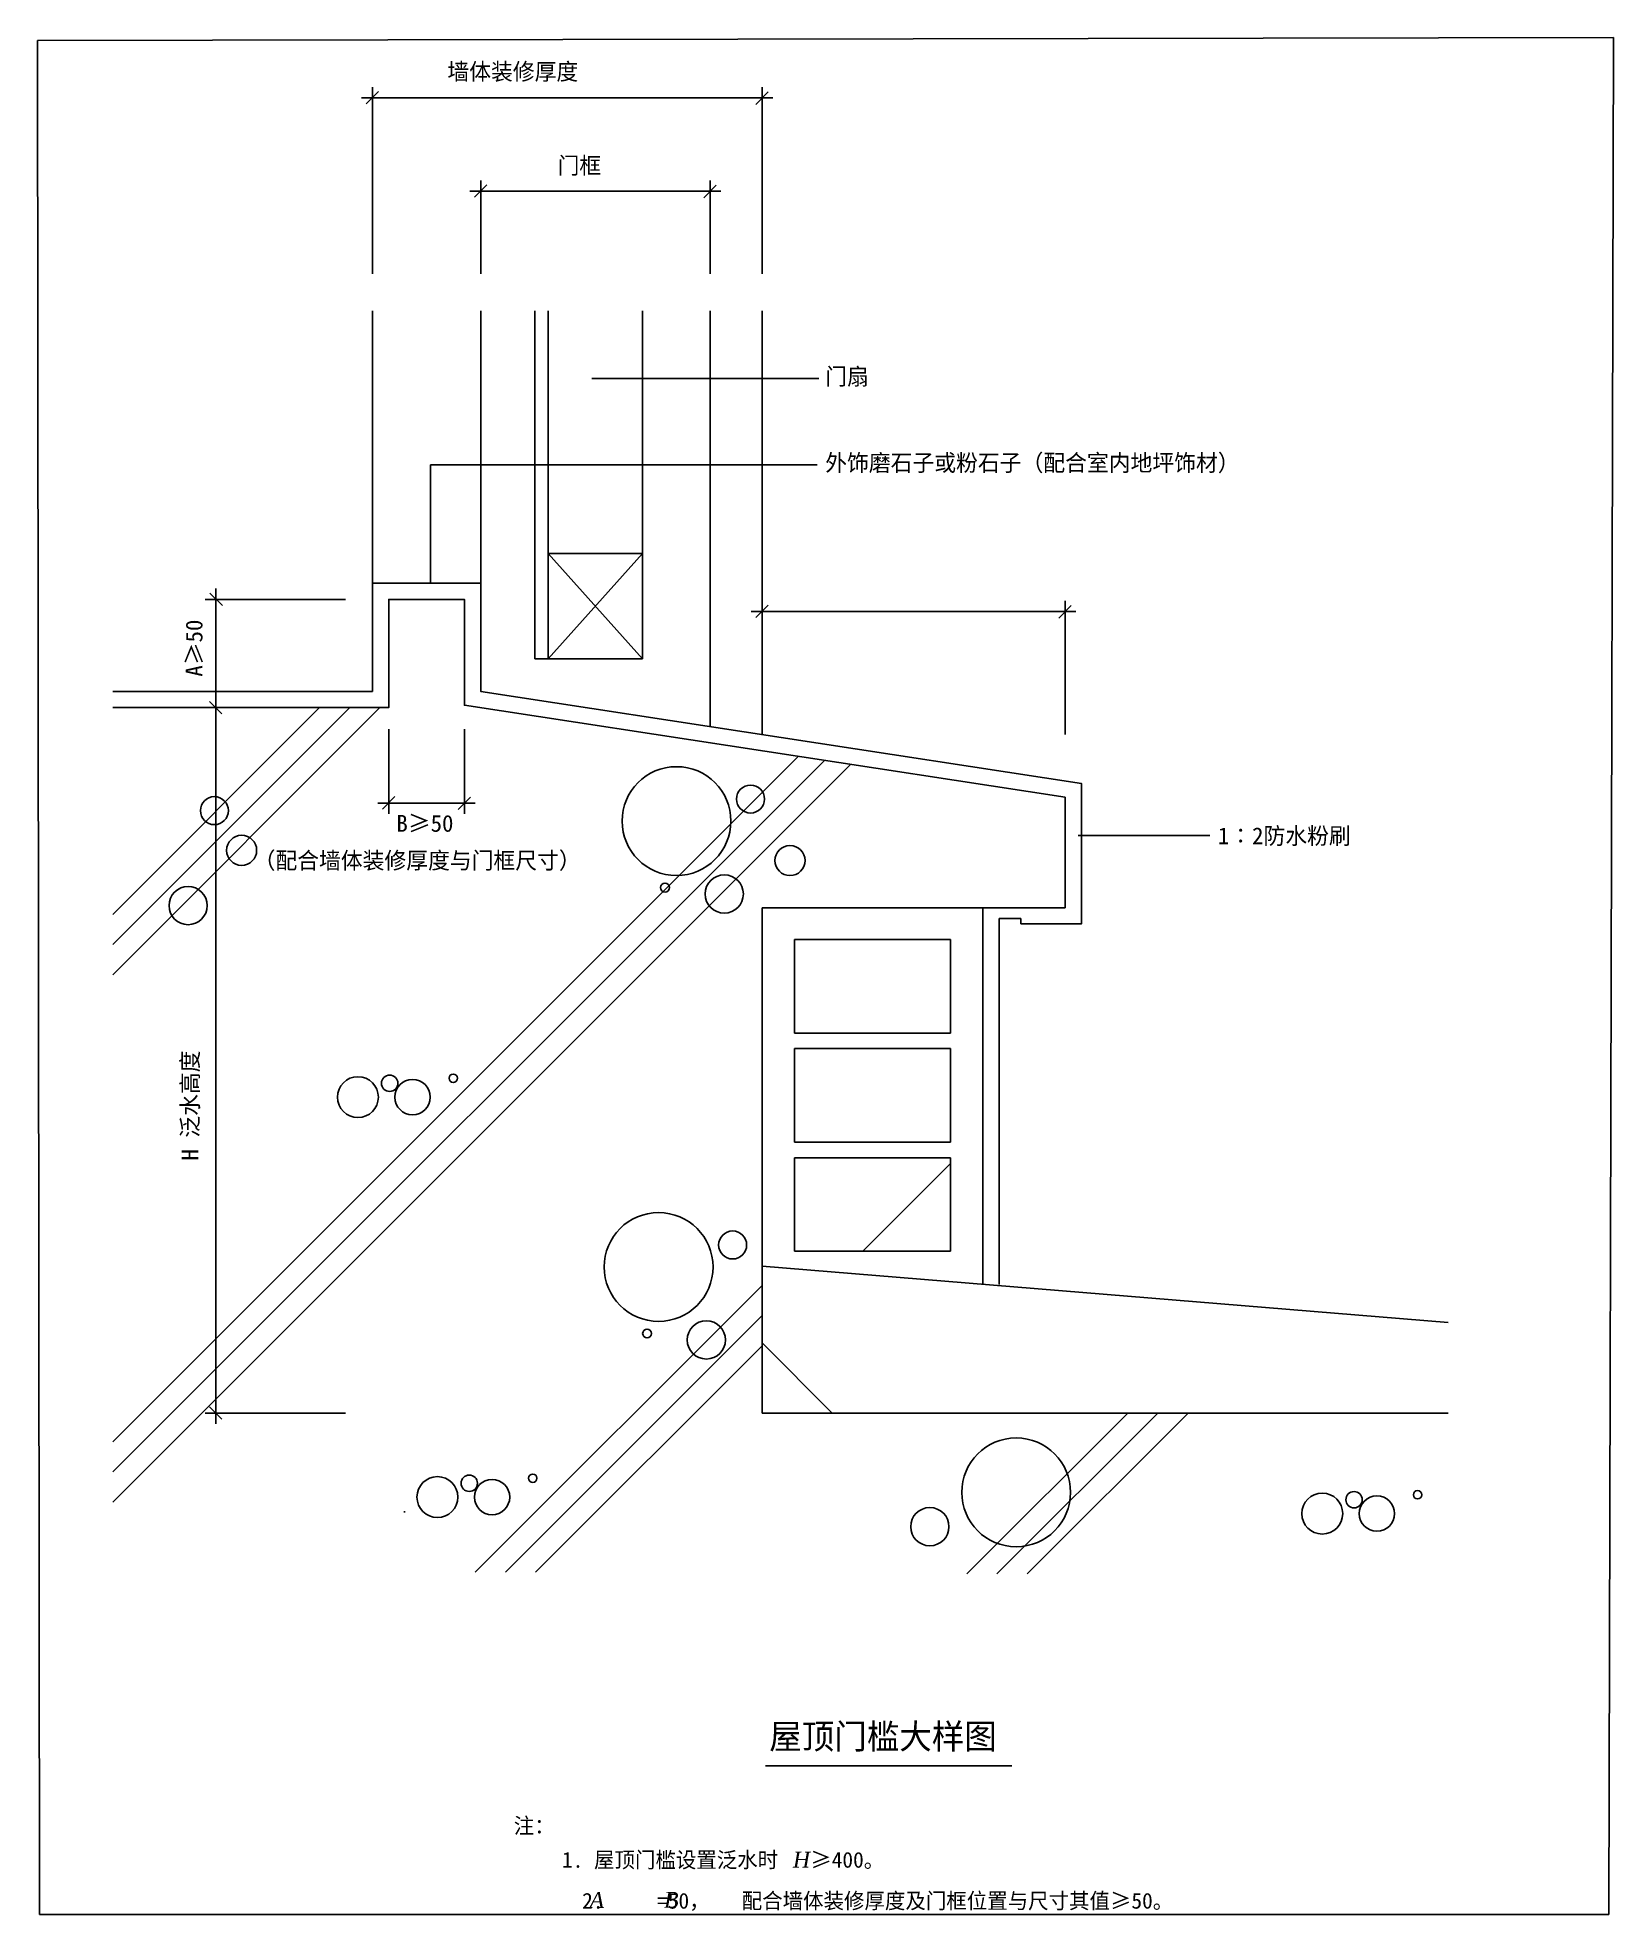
# Model space of a CAD drawing. Header units: metres. Extents: x 1195 to 2651, y 805 to 2540.
import ezdxf

# ---------------------------------------------------------------- set-up
doc = ezdxf.new("R2010")
doc.units = ezdxf.units.M
for name, color, linetype in [('C4', 4, 'Continuous'), ('DIM', 4, 'Continuous'), ('DOOR', 3, 'Continuous'), ('EX', 2, 'Continuous'), ('HAT', 5, 'Continuous'), ('HATCH', 6, 'Continuous'), ('I-TEXT', 7, 'Continuous'), ('I-TXT', 2, 'Continuous'), ('OL', 3, 'Continuous'), ('WALL', 2, 'Continuous')]:
    doc.layers.add(name, color=color, linetype=linetype)

# ---------------------------------------------------------------- blocks, each defined once
blk = doc.blocks.new('_OBLIQUE')
blk.add_lwpolyline([(-0.38, -0.4), (0.38, 0.37)])

msp = doc.modelspace()

# ---------------------------------------------------------------- hatches: boundary and pattern name
at = {"layer": 'HAT'}
h = msp.add_hatch(dxfattribs=at)
h.set_pattern_fill('AR-SAND', scale=50)
h.paths.add_polyline_path([(1864.14, 1735.84), (2144.14, 1735.84), (2144.14, 1837.96), (1589.14, 1922.96), (1589.14, 2020.84), (1519.14, 2020.84), (1519.14, 1920.84), (1264.12, 1920.84), (1264.12, 1121.66), (2497.92, 1121.66), (2497.92, 1268.84), (1864.14, 1268.84)])
at = {"layer": 'HATCH'}
h = msp.add_hatch(dxfattribs=at)
h.set_pattern_fill('ANSI31', scale=120)
h.paths.add_polyline_path([(2038.14, 1620.04), (2038.14, 1706.44), (1894.14, 1706.44), (1894.14, 1620.04)])
h.paths.add_polyline_path([(2038.14, 1546.78), (2038.14, 1605.64), (1894.14, 1605.64), (1894.14, 1546.78)])
h.paths.add_polyline_path([(1894.14, 1546.78), (1894.14, 1519.24), (2038.14, 1519.24), (2038.14, 1546.78)])
h.paths.add_polyline_path([(1894.14, 1504.84), (1894.14, 1418.44), (2038.14, 1418.44), (2038.14, 1504.84)])
at = {"layer": 'I-TEXT'}
h = msp.add_hatch(dxfattribs=at)
h.set_pattern_fill('ANSI31', scale=50)
h.paths.add_polyline_path([(1928.94, 1268.84), (1864.14, 1333.64), (1864.14, 1268.84)])

# ---------------------------------------------------------------- linework, layer by layer
msp.add_line((1867.35, 942.7), (2094.91, 942.7))
at = {"layer": 'C4'}
for p, q in [((1504.14, 2035.84), (1504.14, 2287.5)), ((1604.14, 2035.84), (1604.14, 2287.5)), ((1654.14, 1965.84), (1654.14, 2287.5)), ((1666.46, 2063.4), (1666.46, 2287.5)), ((1753.72, 2063.4), (1753.72, 2287.5)), ((1816.03, 1903.39), (1816.03, 2287.5)), ((1864.14, 1896.02), (1864.14, 2287.5))]:
    msp.add_line(p, q, dxfattribs=at)
at = {"layer": 'DIM'}
for p, q in [((1494.14, 2484.46), (1874.14, 2484.46)), ((1504.14, 2321.65), (1504.14, 2494.46)), ((1864.14, 2321.65), (1864.14, 2494.46)), ((1594.14, 2398.1), (1826.03, 2398.1)), ((1604.14, 2321.65), (1604.14, 2408.1)), ((1816.03, 2321.65), (1816.03, 2408.1)), ((1359.41, 2030.84), (1359.41, 1910.84)), ((1479.08, 2020.84), (1349.41, 2020.84)), ((1864.14, 1926.02), (1864.14, 2019.62)), ((2144.14, 1896.02), (2144.14, 2019.62)), ((1854.14, 2009.62), (2154.14, 2009.62)), ((1359.41, 1930.84), (1359.41, 1258.84)), ((1479.08, 1920.84), (1349.41, 1920.84)), ((1479.08, 1920.84), (1349.41, 1920.84)), ((1519.14, 1900.78), (1519.14, 1822.66)), ((1589.14, 1900.78), (1589.14, 1822.66)), ((1509.14, 1832.66), (1599.14, 1832.66)), ((1479.08, 1268.84), (1349.41, 1268.84))]:
    msp.add_line(p, q, dxfattribs=at)
msp.add_lwpolyline([(1194.67, 2537.6), (2650.76, 2540.2), (2646.41, 805.35), (1196.6, 805.35)], close=True, dxfattribs=at)
at = {"layer": 'DOOR'}
msp.add_line((1654.14, 1965.84), (1753.72, 1965.84), dxfattribs=at)
at = {"layer": 'EX'}
for p, q in [((2038.14, 1706.44), (1894.14, 1706.44)), ((1894.14, 1706.44), (1894.14, 1620.04)), ((2038.14, 1620.04), (2038.14, 1706.44)), ((1894.14, 1620.04), (2038.14, 1620.04)), ((2038.14, 1605.64), (1894.14, 1605.64)), ((1894.14, 1605.64), (1894.14, 1519.24)), ((2038.14, 1519.24), (2038.14, 1605.64)), ((1894.14, 1519.24), (2038.14, 1519.24)), ((2038.14, 1504.84), (1894.14, 1504.84)), ((1894.14, 1504.84), (1894.14, 1418.44)), ((2038.14, 1418.44), (2038.14, 1504.84)), ((1894.14, 1418.44), (2038.14, 1418.44)), ((1928.94, 1268.84), (1864.14, 1333.64))]:
    msp.add_line(p, q, dxfattribs=at)
at = {"layer": 'HAT'}
for p, q in [((1264.12, 1701.83), (1483.13, 1920.84)), ((1264.12, 1673.94), (1511.02, 1920.84)), ((1264.12, 1729.73), (1455.23, 1920.84)), ((1264.12, 1242.33), (1897.52, 1875.74)), ((1264.12, 1214.44), (1921.71, 1872.03)), ((1264.12, 1186.54), (1945.9, 1868.33)), ((1599.09, 1121.66), (1864.14, 1386.72)), ((1626.98, 1121.66), (1864.14, 1358.82)), ((1654.88, 1121.66), (1864.14, 1330.93)), ((2053.26, 1120.2), (2201.91, 1268.84)), ((2081.16, 1120.2), (2229.8, 1268.84)), ((2109.05, 1120.2), (2257.7, 1268.84))]:
    msp.add_line(p, q, dxfattribs=at)
for centre, radius in [((1785.04, 1815.98), 50.28), ((1853.46, 1836.32), 12.93), ((1358.1, 1825.62), 12.93), ((1383.23, 1788.92), 13.88), ((1889.9, 1779.45), 13.88), ((1333.8, 1737.87), 17.67), ((1774.43, 1754.5), 4.1), ((1829.17, 1748.57), 17.67), ((1490.68, 1560.8), 18.91), ((1520.03, 1573.64), 7.56), ((1578.74, 1578.22), 3.89), ((1541.13, 1560.8), 16.32), ((1768.49, 1403.83), 50.28), ((1836.91, 1424.16), 12.93), ((1812.62, 1336.42), 17.67), ((1757.87, 1342.35), 4.1), ((2098.89, 1195.5), 50.28), ((1564.17, 1191.1), 18.91), ((1593.52, 1203.94), 7.56), ((1614.62, 1191.1), 16.32), ((1652.23, 1208.52), 3.89), ((2469.79, 1193.3), 3.89), ((2019.13, 1163.78), 17.67), ((2381.73, 1175.88), 18.91), ((2411.08, 1188.72), 7.56), ((2432.18, 1175.88), 16.32)]:
    msp.add_circle(centre, radius, dxfattribs=at)
at = {"layer": 'I-TEXT'}
for p, q in [((1706.75, 2225.01), (1916.52, 2225.01)), ((1557.66, 2145.23), (1914.88, 2145.23)), ((1557.66, 2035.84), (1557.66, 2145.23)), ((2277.8, 1802.58), (2156.21, 1802.58)), ((2068.14, 1735.84), (2068.14, 1387.78)), ((2083.14, 1725.84), (2083.14, 1387.78)), ((2083.14, 1725.84), (2103.14, 1725.84)), ((2103.14, 1725.84), (2103.14, 1720.84))]:
    msp.add_line(p, q, dxfattribs=at)
msp.add_lwpolyline([(1264.12, 1935.84), (1504.14, 1935.84), (1504.14, 2035.84), (1604.14, 2035.84), (1604.14, 1935.84), (2159.14, 1850.84), (2159.14, 1720.84), (2103.14, 1720.84)], dxfattribs=at)
at = {"layer": 'OL'}
msp.add_line((2497.92, 1352.36), (1864.14, 1404.6), dxfattribs=at)
at = {"layer": 'WALL'}
for p, q in [((1666.46, 2063.4), (1666.46, 1965.84)), ((1753.72, 1965.84), (1666.46, 2063.4)), ((1753.72, 2063.4), (1666.46, 1965.84)), ((1753.72, 2063.4), (1666.46, 2063.4)), ((1753.72, 2063.4), (1753.72, 1965.84)), ((1864.14, 1735.84), (1864.14, 1268.84)), ((1864.14, 1268.84), (2497.92, 1268.84))]:
    msp.add_line(p, q, dxfattribs=at)
msp.add_lwpolyline([(1264.12, 1920.84), (1519.14, 1920.84), (1519.14, 2020.84), (1589.14, 2020.84), (1589.14, 1922.96), (2144.14, 1837.96), (2144.14, 1735.84), (1864.14, 1735.84)], dxfattribs=at)

# ---------------------------------------------------------------- block references
at = {"layer": 'DIM', "xscale": 15, "yscale": 15, "zscale": 15}
for p, rotation in [((1504.14, 2484.46), 180), ((1604.14, 2398.1), 180), ((1359.41, 2020.84), 90), ((1864.14, 2009.62), 180), ((1359.41, 1920.84), 270), ((1519.14, 1832.66), 180), ((1359.41, 1268.84), 270)]:
    msp.add_blockref('_OBLIQUE', p, dxfattribs=dict(at, rotation=rotation))
for p in [(1864.14, 2484.46), (1816.03, 2398.1), (2144.14, 2009.62), (1589.14, 1832.66)]:
    msp.add_blockref('_OBLIQUE', p, dxfattribs=at)

# ---------------------------------------------------------------- texts
for s, height, p in [('墙体装修厚度', 15.5, (1573.38, 2500.98)), ('门框', 15.5, (1675.19, 2414.19)), ('B≥50', 15.5, (1526.23, 1806.09)), ('注：', 14.54, (1634.7, 880.17)), ('1. 屋顶门槛设置泛水时   ≥400。', 14.54, (1679.17, 848.58)), ('    2.     =50，   配合墙体装修厚度及门框位置与尺寸其值≥50。', 14.54, (1658.27, 810.73))]:
    msp.add_text(s, height=height).set_placement(p)
for s, p in [('A≥50', (1347.05, 1949.46)), ('H 泛水高度', (1343.25, 1502.21))]:
    msp.add_text(s, height=15.5, rotation=90).set_placement(p)
at = {"char_height": 14.54, "attachment_point": 1}
for s, insert in [('{\\fTimes New Roman|b0|i1|c0|p18;H}', (1892.61, 863.29)), ('{\\fTimes New Roman|b0|i1|c0|p18;A}', (1704.73, 825.91)), ('{\\fTimes New Roman|b0|i1|c0|p18;B}', (1773.53, 826.16))]:
    msp.add_mtext(s, dxfattribs=dict(at, insert=insert))
at = {"layer": 'I-TEXT'}
for s, p in [('门扇', (1922.48, 2219.22)), ('外饰磨石子或粉石子（配合室内地坪饰材）', (1922.48, 2139.44)), ('1∶2防水粉刷', (2285.22, 1794.61)), ('（配合墙体装修厚度与门框尺寸）', (1394.3, 1771.85))]:
    msp.add_text(s, height=15.5, dxfattribs=at).set_placement(p)
at = {"layer": 'I-TXT'}
msp.add_text('屋顶门槛大样图', height=23.1, dxfattribs=at).set_placement((1870.77, 958.39))

doc.saveas('drawing.dxf')
